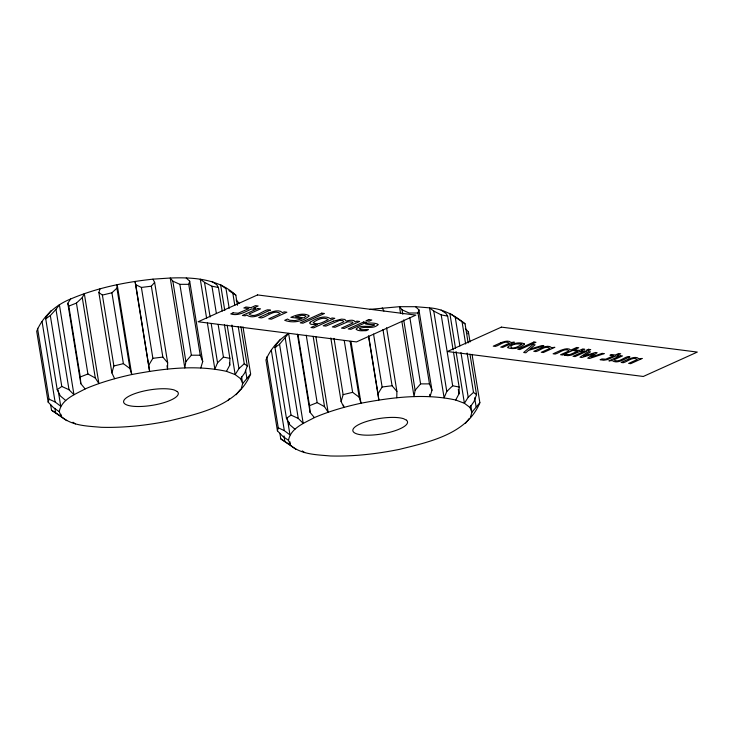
<?xml version="1.0" encoding="UTF-8"?>
<svg xmlns="http://www.w3.org/2000/svg" width="734" height="734" viewBox="0 0 734 734"><rect width="100%" height="100%" fill="white"/><g stroke="black" fill="none" stroke-linecap="round" stroke-linejoin="round"><path stroke-width="1.1" d="M242.972 326.795L250.633 374.056C237.697 405.563 199.841 413.315 170.15 420.701C147.442 425.289 124.294 427.931 101.109 427.298C87.539 426.032 72.07 426.004 61.261 416.517L59.234 411.646C61.5 399.241 75.345 394.296 85.153 388.928C100.127 382.487 115.853 378.047 131.744 374.542C162.792 368.688 195.226 364.523 226.457 371.34L229.779 365.156L229.889 358.357L224.421 324.602M472.035 354.348L479.871 402.727C466.934 434.234 429.087 441.987 399.388 449.373C376.689 453.961 353.531 456.603 330.346 455.97C316.785 454.713 301.316 454.676 290.508 445.189L288.48 440.327C290.747 427.913 304.592 422.967 314.4 417.6C329.373 411.159 345.09 406.719 360.99 403.223C392.039 397.36 424.472 393.195 455.704 400.012L459.016 393.828L459.135 387.029L453.484 352.146M59.234 411.646L53.499 407.654L48.178 402.159L36.7 331.273C42.719 316.427 55.784 304.959 70.592 299.013C96.723 287.902 124.817 282.159 152.966 279.159L154.635 282.37L167.655 362.77L167.526 369.074L166.985 365.697M396.773 397.745L396.901 391.442L386.589 327.795M116.917 288.141L117.183 284.627L131.744 374.542L129.936 368.541L116.917 288.141L111.917 292.783L102.393 295.077L98.861 292.49L100.053 288.756M237.449 305.271L235.816 295.141C218.218 278.663 193.125 277.158 170.242 278.021L172.848 281.168L185.876 361.578L184.812 367.936L170.242 278.021L152.966 279.159M403.718 319.896L415.114 390.249L414.049 396.617L401.856 321.308M48.178 402.159L49.013 399.158L37.535 328.272M241.156 389.002L242.66 383.598L250.633 374.056M288.627 333.419L279.562 344.228L291.04 415.114L298.261 418.417L303.197 423.334L288.627 333.419C278.782 339.649 270.323 349.182 265.947 359.944L277.424 430.83L282.746 436.326L288.48 440.327M277.424 430.83L278.259 427.83L266.781 356.944M467.833 333.842L468.393 331.841L465.356 328.704M470.402 417.674L471.898 412.269L479.871 402.727M114.614 378.68L111.88 372.89L113.871 365.963L102.393 295.077M343.494 405.104L343.861 407.352L341.127 401.562L343.117 394.644L334.007 338.383M200.786 367.945L202.712 361.578L200.235 355.219L188.748 284.333L189.693 281.177L186.225 278.03M429.665 394.369L430.032 396.617L431.959 390.259L429.473 383.891L417.995 313.005L418.94 309.849L415.472 306.702L399.489 306.693L369.89 309.363M240.917 326.648L247.294 366.027L244.716 372.945L240.633 378.735L242.66 383.598L241.569 376.854M469.98 354.192L476.54 394.699L473.962 401.626L469.879 407.407L471.898 412.269L470.806 405.526M229.889 358.357L223.439 357.109L217.539 362.789L214.851 369.092L207.392 323.015M459.135 387.029L452.676 385.781L446.786 391.461L444.098 397.764L429.528 307.849L415.472 306.702M65.711 400.507L60.326 395.91L57.215 389.69L45.728 318.804L47.297 315.51L51.141 310.592M294.949 429.188L289.563 424.582L286.462 418.362L274.975 347.476L276.544 344.182L280.388 339.264M82.272 297.609L84.318 293.609L98.888 383.533L95.301 378.01L82.272 297.609L76.437 303.096L68.803 306.096L80.281 376.982L80.823 383.698L85.153 388.928M148.773 365.119L152.874 358.32L141.396 287.434L135.744 284.719L135.047 281.388L149.608 371.303L135.744 284.719M368.661 337.034L378.854 399.975L378.01 393.791L382.12 386.992L373.551 334.108M238.238 326.593L244.248 363.725L238.954 368.587L235.164 374.588L226.457 371.34M467.118 353.017L473.494 392.396L468.2 397.259L464.411 403.269L455.704 400.012M80.823 383.698L67.803 303.298L70.592 299.013M55.986 309.344L59.39 304.748L73.95 394.663L69.014 389.745L61.794 386.442L50.316 315.556L55.986 309.344L69.014 389.745M227.944 400.581L229.302 398.745M236.183 394.736L240.027 389.818M465.429 423.408L469.274 418.49M141.396 287.434L151.351 286.196L154.635 282.37M185.876 361.578L191.345 355.21L200.235 355.219M415.114 390.249L420.591 383.882L429.473 383.891M45.728 318.804L50.316 315.556M57.215 389.69L61.794 386.442M274.975 347.476L279.562 344.228M286.462 418.362L291.04 415.114M80.281 376.982L87.915 373.982L95.301 378.01M314.4 417.6L310.069 412.38L309.528 405.654L317.161 402.654L324.538 406.682L328.126 412.205L315.932 336.897M113.871 365.963L123.395 363.669L129.936 368.541M343.117 394.644L352.641 392.341L359.183 397.213L360.99 403.223L350.98 341.402M152.874 358.32L162.838 357.082L167.655 362.77M382.12 386.992L392.075 385.754L396.901 391.442M172.848 281.168L179.867 284.324L188.748 284.333M417.995 313.005L409.113 312.996L402.094 309.849L399.489 306.693L400.581 313.436M468.154 342.943L465.053 323.813C454.796 315.455 443.006 308.84 429.528 307.849L433.766 311.06L441.198 314.895L447.648 316.143L453.117 349.898M206.658 318.51L200.29 279.177L204.52 282.388L211.952 286.223L218.411 287.471L222.237 311.097M278.259 427.83L284.333 430.629L289.985 434.923L287.251 418.059M49.013 399.158L55.087 401.957L60.739 406.241L58.188 390.506M465.053 323.813L449.841 313.345L455.493 348.191M235.816 295.141L228.88 290.682M279.847 433.234L280.764 438.859L290.508 445.189L289.958 441.813M50.609 404.562L51.518 410.187L61.261 416.517L60.894 414.27M295.976 449.327L280.764 438.859M66.73 420.655L51.518 410.187M441.143 310.097L445.997 313.427L447.648 316.143M211.897 281.416L216.75 284.755L218.411 287.471M302.252 450.915L304.674 452.584M73.005 422.243L75.437 423.903M473.494 392.396L476.54 394.699M469.879 407.407L464.411 403.269L456.034 351.558M225.155 288.123L220.604 284.673L224.787 310.528M244.248 363.725L247.294 366.027M240.633 378.735L235.164 374.588L227.155 325.134M236.109 300.032L239.146 303.17M382.212 307.83L383.882 311.042M67.803 303.298L68.803 306.096M468.393 331.841L470.035 341.971M474.65 397.819L476.091 406.755M462.016 321.51L465.659 344.017M455.172 316.859L459.879 345.888M460.961 352.595L468.2 397.259M458.3 389.359L459.016 393.828M441.198 314.895L452.676 385.781M433.766 311.06L446.786 391.461M418.94 309.849L431.959 390.259M409.838 317.501L420.591 383.882M402.094 309.849L402.819 314.308M382.964 329.493L392.075 385.754M368.606 335.722L378.01 393.791M350.136 341.374L359.183 397.213M344.255 340.585L352.641 392.341M330.814 337.915L341.127 401.562M313.143 336.337L324.538 406.682M306.225 335.144L317.161 402.654M298.041 334.768L309.528 405.654M297.408 334.209L310.069 412.38M285.232 338.016L298.261 418.417M289.205 422.353L289.563 424.582M275.415 344.998L275.782 347.246M271.305 350.228L284.333 430.629M283.975 435.868L284.875 441.455M245.587 370.257L246.853 378.074M232.77 292.838L234.779 305.216M225.934 288.187L229.182 308.289M231.898 325.034L238.954 368.587M229.412 362.926L229.779 365.156M211.952 286.223L216.328 313.225M218.154 324.474L223.439 357.109M204.52 282.388L210.126 317.005M211.208 323.703L217.539 362.789M189.693 281.177L202.712 361.578M179.867 284.324L191.345 355.21M151.351 286.196L162.838 357.082M111.917 292.783L123.395 363.669M98.861 292.49L111.88 372.89M76.437 303.096L87.915 373.982M46.178 316.326L46.536 318.574M42.058 321.556L55.087 401.957M54.912 408.315L55.637 412.783M521.828 344.255C507.928 353.751 506.625 341.943 521.828 344.255M313.326 322.474L313.326 322.85C318.217 325.621 323.822 321.547 328.281 319.685C323.96 316.29 317.088 319.629 313.326 322.474M308.931 316.07C302.968 321.813 292.426 323.327 284.691 320.318L287.517 319.042L289.636 320.272L295.141 320.62L302.059 318.767L290.884 317.345C296.279 314.923 303.206 312.647 308.794 315.482L308.931 316.07M524.461 344.191C520.36 348.035 513.029 349.769 507.717 347.668L507.607 347.255C511.726 343.439 519.039 341.649 524.36 343.769L524.461 344.191M305.784 316.317L304.05 317.868L295.508 316.785L301.628 315.262L304.702 315.519L305.784 316.317M310.152 322.235L309.785 323.483L311.078 324.318L317.437 324.584L310.987 327.502L313.702 327.841L334.787 318.317L332.071 317.978L330.465 318.703C324.602 314.638 315.611 318.684 310.152 322.235M377.955 324.767C373.01 329.685 365.147 325.63 359.522 328.648L359.568 329.052C361.642 330.997 373.367 327.841 366.11 330.695C362.926 330.511 358.825 331.539 356.164 329.364L356.164 328.96C361.091 324.043 368.872 328.107 374.478 325.134L374.459 324.74C353.797 323.997 374.138 321.52 377.937 324.364L377.955 324.767M528.517 350.329L525.856 352.779L523.681 352.503L532.985 344.53L535.114 344.806L529.847 349.09L541.71 345.641L543.912 345.925L528.517 350.329M593.723 353.806L587.75 358.201L589.622 358.44L604.284 353.614L602.155 353.348L591.072 357.109L597.155 352.705L595.476 352.494L583.576 356.155L590.512 351.861L588.466 351.604L579.97 357.21L581.86 357.449L593.723 353.806M257.524 294.93L198.116 321.758L356.449 341.925L415.857 315.106L257.524 294.93M233.054 312.849L230.724 313.904C237.999 316.391 245.202 311.794 251.551 308.959L253.386 309.197L255.533 308.225L253.707 307.996L258.129 305.995L255.414 305.647L250.991 307.647L245.991 307.005L243.835 307.977L248.835 308.619L238.146 313.225L233.054 312.849M257.808 308.509L242.394 315.473L245.11 315.813L246.826 315.042C253.753 320.354 263.928 312.115 270.488 310.133L267.772 309.785C262.35 310.849 254.652 318.712 249.019 314.051L260.524 308.858L257.808 308.509M268.782 313.042L258.781 317.556L261.488 317.905C266.91 316.849 274.617 308.977 280.25 313.629L268.745 318.822L271.461 319.171L286.866 312.216L284.15 311.867L282.443 312.638C279.021 309.124 272.8 311.583 268.782 313.042M321.721 313.152L300.261 322.841L302.977 323.189L324.437 313.501L321.721 313.152M333.337 321.189L323.199 325.768L325.914 326.107L339.475 320.446L342.741 320.584L343.87 321.758L332.355 326.933L335.071 327.272L347.806 321.786L352.476 322.061L353.017 322.905L341.512 328.098L344.228 328.447L359.632 321.483L356.917 321.143L355.21 321.914C353.568 318.923 348.751 320.648 346.044 321.052L344.925 319.464L341.567 319.116L333.337 321.189M368.707 319.593L366.009 320.804L369.101 321.198L371.789 319.987L368.707 319.593M363.624 321.997L348.21 328.951L350.925 329.3L366.339 322.336L363.624 321.997M501.395 327.125L447.391 351.513L643.296 376.469L697.3 352.081L501.395 327.125M500.771 342.778L493.266 346.164L495.303 346.42C499.368 345.631 505.148 339.732 509.368 343.218L500.744 347.118L502.781 347.375L514.332 342.154L511.02 342.475C508.451 339.833 503.79 341.686 500.771 342.778M533.912 342.026L517.819 349.292L519.856 349.549L535.948 342.283L533.912 342.026M541.307 347.944L533.801 351.329L535.838 351.586C539.903 350.797 545.683 344.897 549.904 348.384L541.279 352.283L543.316 352.54L554.867 347.32L551.555 347.641C548.995 344.998 544.325 346.852 541.307 347.944M560.611 350.402L553.106 353.788L555.143 354.045C559.207 353.256 564.987 347.356 569.208 350.843L560.583 354.742L562.62 354.999L578.713 347.733L576.685 347.466L570.859 350.1C568.299 347.457 563.629 349.311 560.611 350.402M575.685 349.971L574.071 350.696L577.814 351.182L569.795 354.632L566.097 354.366L564.226 355.146L567.859 355.669L571.52 355.063L579.851 351.439L581.227 351.614L582.842 350.88L581.466 350.705L584.787 349.21L582.75 348.953L579.429 350.448L575.685 349.971M588.393 349.301L586.383 350.219L588.696 350.513L590.714 349.595L588.393 349.301M584.585 351.109L573.034 356.32L575.071 356.586L586.622 351.366L584.585 351.109M611.569 354.54L609.954 355.274L613.707 355.751L605.688 359.21L601.99 358.944L600.118 359.715L603.752 360.238L607.413 359.632L615.743 356.008L617.12 356.183L618.734 355.458L617.358 355.284L620.68 353.779L618.643 353.522L615.321 355.017L611.569 354.54M620.432 355.669L608.881 360.889L612.193 360.568C617.395 364.55 625.019 358.375 629.946 356.88L627.909 356.623C623.845 357.421 618.065 363.321 613.844 359.825L622.469 355.935L620.432 355.669M628.662 359.073L621.157 362.458L623.194 362.715C627.258 361.926 633.038 356.027 637.268 359.513L628.634 363.403L630.671 363.669L642.232 358.449L638.91 358.77C636.35 356.128 631.68 357.972 628.662 359.073M406.452 420.169L403.572 418.701A27.699 7.817 -9.2 0 0 357.421 425.298A27.699 7.817 -9.2 0 0 376.056 434.73A27.699 7.817 -9.2 0 0 406.452 420.169M177.215 391.497L174.325 390.029A27.699 7.817 -9.2 0 0 128.175 396.626A27.699 7.817 -9.2 0 0 146.818 406.058A27.699 7.817 -9.2 0 0 177.215 391.497"/></g></svg>
